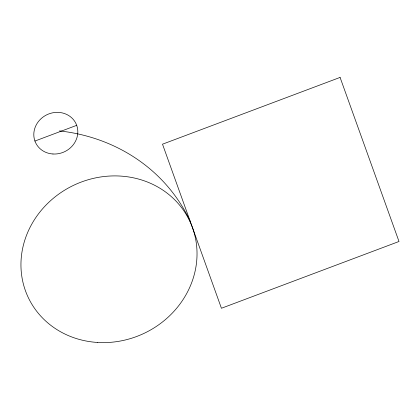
<?xml version="1.0" encoding="UTF-8"?>
<svg xmlns="http://www.w3.org/2000/svg" width="420" height="420" viewBox="0 0 420 420"><rect width="100%" height="100%" fill="white"/><g stroke="black" fill="none" stroke-linecap="round" stroke-linejoin="round"><path stroke-width="0.63" d="M34.923 141.052L76.703 125.339M59.477 130.914A179.277 164.53 -25.2 0 1 190.239 221.403M340.079 77.417L162.509 144.191L221.434 308.264L399 241.49L340.079 77.417M52.957 153.993A22.334 20.496 -25.2 0 0 76.141 123.947A22.334 20.496 -25.2 0 0 38.341 121.642A22.334 20.496 -25.2 0 0 52.957 153.993M97.419 342.442A89.329 81.979 -25.2 0 0 190.36 222.411A89.329 81.979 -25.2 0 0 39.186 212.935A89.329 81.979 -25.2 0 0 97.419 342.442"/></g></svg>
